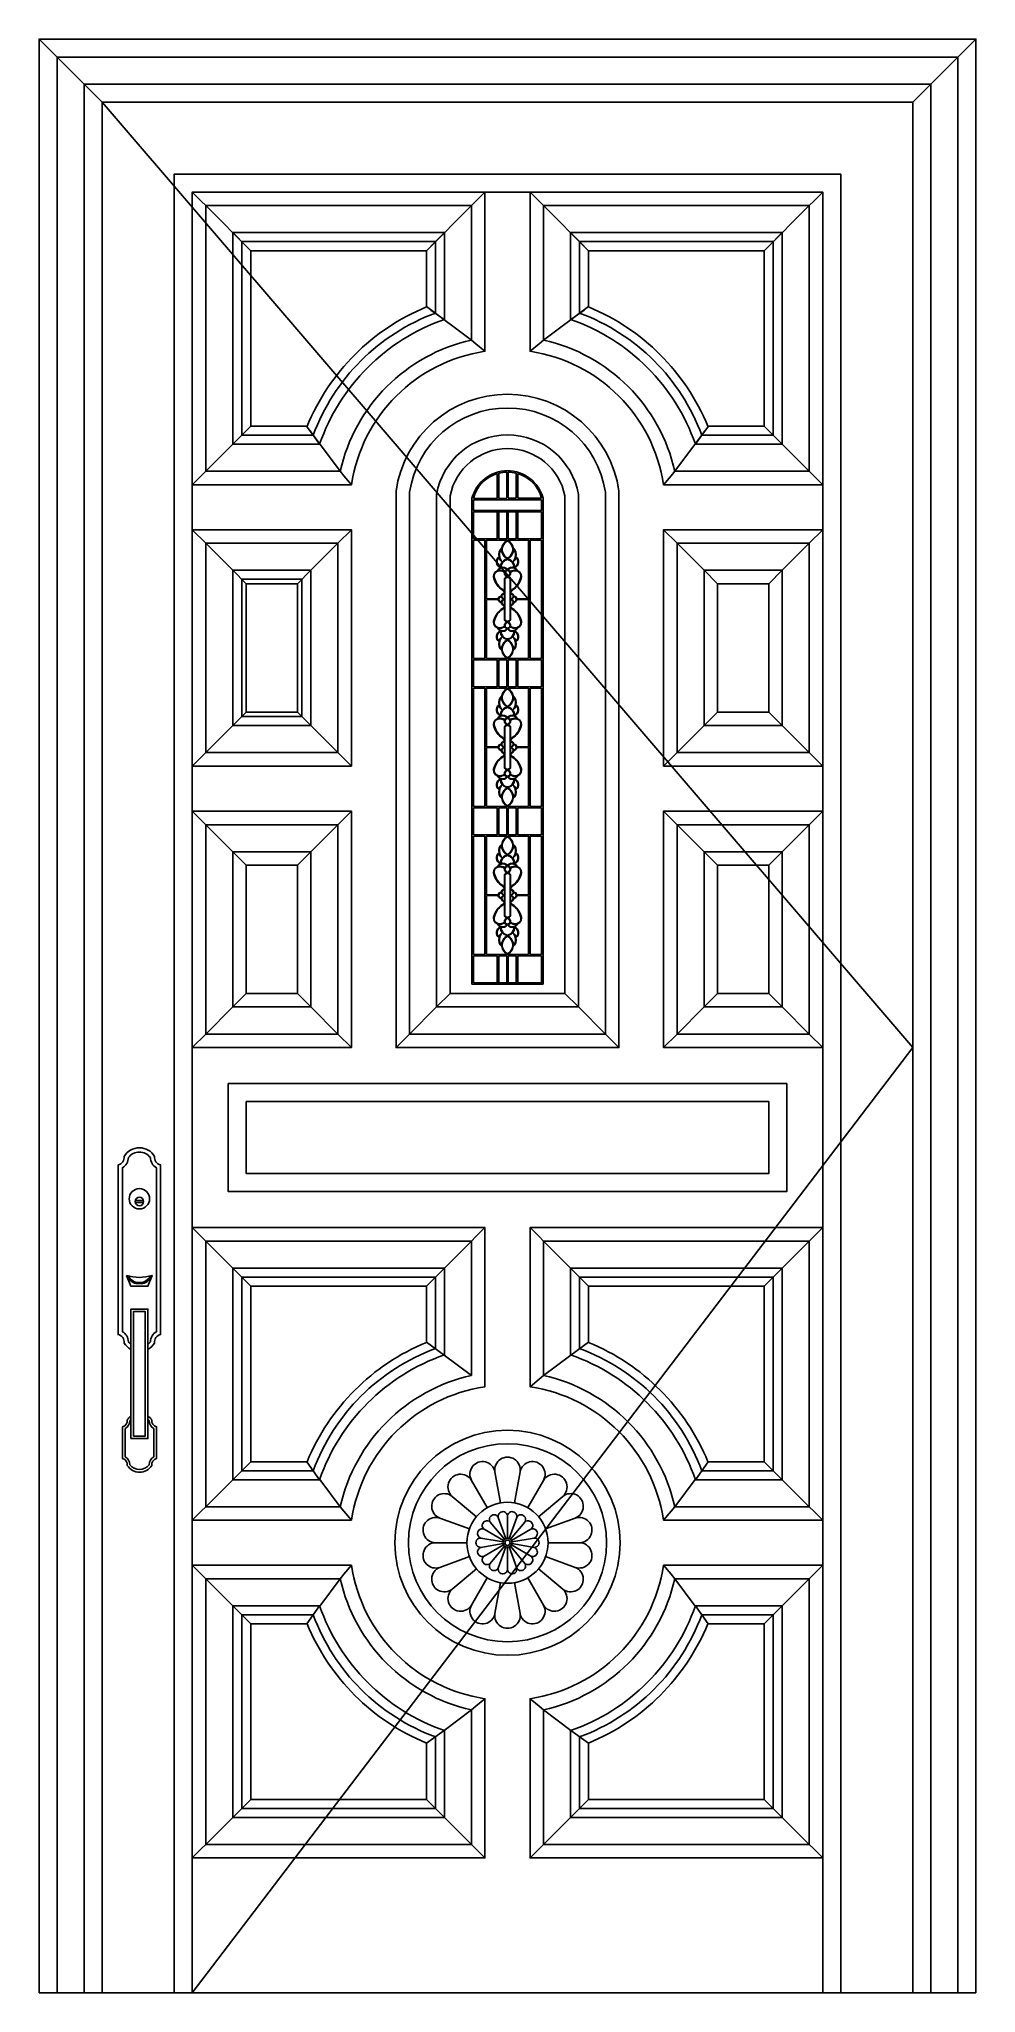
# Model space of a CAD drawing. Header units: metres. Extents: x -4701 to -3661, y 0 to 2170.
import ezdxf

# ---------------------------------------------------------------- set-up
doc = ezdxf.new("R2010")
doc.units = ezdxf.units.M
for name, color, linetype in [('2', 2, 'Continuous'), ('3', 3, 'Continuous'), ('4', 4, 'Continuous'), ('7', 7, 'Continuous')]:
    doc.layers.add(name, color=color, linetype=linetype)

msp = doc.modelspace()

# ---------------------------------------------------------------- linework, layer by layer
at = {"layer": '2'}
msp.add_line((-4700.56, 0), (-3660.56, 0), dxfattribs=at)
at = {"layer": '3'}
for p, q in [((-4630.56, 2100), (-4700.56, 2170)), ((-3730.56, 2100), (-3660.56, 2170)), ((-4530.56, 2000), (-4520.56, 1990)), ((-4205.56, 2000), (-4215.56, 1990)), ((-4155.56, 2000), (-4145.56, 1990)), ((-3830.56, 2000), (-3840.56, 1990)), ((-4520.56, 1990), (-4515.56, 1985)), ((-4465.56, 1935), (-4515.56, 1985)), ((-4270.56, 1935), (-4220.56, 1985)), ((-4215.56, 1990), (-4220.56, 1985)), ((-4145.56, 1990), (-4140.56, 1985)), ((-4090.56, 1935), (-4140.56, 1985)), ((-3895.56, 1935), (-3845.56, 1985)), ((-3840.56, 1990), (-3845.56, 1985)), ((-4470.56, 1940), (-4485.56, 1955)), ((-4265.56, 1940), (-4250.56, 1955)), ((-4095.56, 1940), (-4110.56, 1955)), ((-3890.56, 1940), (-3875.56, 1955)), ((-4270.56, 1873.11), (-4220.56, 1835.74)), ((-4265.56, 1869.09), (-4250.93, 1858.44)), ((-4090.56, 1873.11), (-4140.56, 1835.74)), ((-4095.56, 1869.09), (-4110.19, 1858.44)), ((-4215.56, 1831.66), (-4220.56, 1835.74)), ((-4205.56, 1823.21), (-4215.56, 1831.66)), ((-4155.56, 1823.21), (-4145.56, 1831.66)), ((-4145.56, 1831.66), (-4140.56, 1835.74)), ((-4465.56, 1740), (-4515.56, 1690)), ((-4403.67, 1740), (-4366.3, 1690)), ((-3957.45, 1740), (-3994.82, 1690)), ((-3895.56, 1740), (-3845.56, 1690)), ((-4470.56, 1735), (-4485.56, 1720)), ((-4399.65, 1735), (-4389.13, 1720)), ((-3961.47, 1735), (-3971.99, 1720)), ((-3890.56, 1735), (-3875.56, 1720)), ((-4530.56, 1675), (-4520.56, 1685)), ((-4520.56, 1685), (-4515.56, 1690)), ((-4362.22, 1685), (-4366.3, 1690)), ((-4353.77, 1675), (-4362.22, 1685)), ((-4191.87, 1687.46), (-4191.87, 1659.93)), ((-4190.3, 1687.9), (-4190.3, 1659.93)), ((-4181.35, 1689.12), (-4181.35, 1659.94)), ((-4179.78, 1689.12), (-4179.78, 1659.94)), ((-4170.83, 1687.91), (-4170.83, 1659.94)), ((-4169.26, 1687.47), (-4169.26, 1659.95)), ((-4007.36, 1675), (-3998.9, 1685)), ((-3998.9, 1685), (-3994.82, 1690)), ((-3840.56, 1685), (-3845.56, 1690)), ((-3830.56, 1675), (-3840.56, 1685)), ((-4218.44, 1659.91), (-4191.87, 1659.93)), ((-4218.44, 1658.33), (-4142.69, 1658.39)), ((-4190.3, 1659.93), (-4181.35, 1659.94)), ((-4179.78, 1659.94), (-4170.83, 1659.94)), ((-4169.26, 1659.95), (-4142.69, 1659.97)), ((-4191.87, 1644.85), (-4191.87, 1615.13)), ((-4190.3, 1644.85), (-4190.3, 1615.13)), ((-4181.35, 1644.85), (-4181.35, 1615.13)), ((-4179.78, 1644.85), (-4179.78, 1615.13)), ((-4170.83, 1644.85), (-4170.83, 1615.13)), ((-4169.26, 1644.85), (-4169.26, 1615.13)), ((-4515.56, 1610), (-4530.56, 1625)), ((-4485.56, 1580), (-4515.56, 1610)), ((-4398.77, 1580), (-4368.77, 1610)), ((-4368.77, 1610), (-4353.77, 1625)), ((-4218.44, 1615.13), (-4191.87, 1615.13)), ((-4218.44, 1613.56), (-4205.55, 1613.56)), ((-4205.55, 1482.05), (-4205.55, 1613.56)), ((-4203.97, 1548.2), (-4203.97, 1613.56)), ((-4203.97, 1613.56), (-4157.16, 1613.56)), ((-4190.3, 1615.13), (-4181.35, 1615.13)), ((-4179.78, 1615.13), (-4170.83, 1615.13)), ((-4169.26, 1615.13), (-4142.69, 1615.13)), ((-4157.16, 1548.2), (-4157.16, 1613.56)), ((-4155.58, 1482.05), (-4155.58, 1613.56)), ((-4155.58, 1613.56), (-4142.69, 1613.56)), ((-3992.36, 1610), (-4007.36, 1625)), ((-3962.36, 1580), (-3992.36, 1610)), ((-3875.56, 1580), (-3845.56, 1610)), ((-3845.56, 1610), (-3830.56, 1625)), ((-4470.56, 1565), (-4485.56, 1580)), ((-4413.77, 1565), (-4398.77, 1580)), ((-4184.06, 1570.38), (-4184.06, 1556.91)), ((-4183.4, 1570.23), (-4183.4, 1547.8)), ((-4177.73, 1570.23), (-4177.73, 1547.8)), ((-4177.07, 1570.38), (-4177.07, 1556.91)), ((-3947.36, 1565), (-3962.36, 1580)), ((-3890.56, 1565), (-3875.56, 1580)), ((-4190.94, 1548.2), (-4203.97, 1548.2)), ((-4203.97, 1482.05), (-4203.97, 1547.41)), ((-4190.94, 1547.41), (-4203.97, 1547.41)), ((-4184.06, 1553.96), (-4184.06, 1548.46)), ((-4184.06, 1541.64), (-4184.06, 1547.15)), ((-4183.4, 1525.37), (-4183.4, 1547.8)), ((-4177.73, 1525.37), (-4177.73, 1547.8)), ((-4177.07, 1553.96), (-4177.07, 1548.46)), ((-4177.07, 1541.64), (-4177.07, 1547.15)), ((-4170.19, 1548.2), (-4157.16, 1548.2)), ((-4170.19, 1547.41), (-4157.16, 1547.41)), ((-4157.16, 1482.05), (-4157.16, 1547.41)), ((-4184.06, 1525.22), (-4184.06, 1538.7)), ((-4177.07, 1525.22), (-4177.07, 1538.7)), ((-4218.44, 1482.05), (-4205.55, 1482.05)), ((-4218.44, 1480.47), (-4191.87, 1480.47)), ((-4203.97, 1482.05), (-4157.16, 1482.05)), ((-4191.87, 1450.75), (-4191.87, 1480.47)), ((-4190.3, 1450.75), (-4190.3, 1480.47)), ((-4190.3, 1480.47), (-4181.35, 1480.47)), ((-4181.35, 1450.75), (-4181.35, 1480.47)), ((-4179.78, 1450.75), (-4179.78, 1480.47)), ((-4179.78, 1480.47), (-4170.83, 1480.47)), ((-4170.83, 1450.75), (-4170.83, 1480.47)), ((-4169.26, 1450.75), (-4169.26, 1480.47)), ((-4169.26, 1480.47), (-4142.69, 1480.47)), ((-4155.58, 1482.05), (-4142.69, 1482.05)), ((-4205.55, 1317.67), (-4205.55, 1449.18)), ((-4203.97, 1383.82), (-4203.97, 1449.18)), ((-4157.16, 1383.82), (-4157.16, 1449.18)), ((-4155.58, 1317.67), (-4155.58, 1449.18)), ((-4470.56, 1422.5), (-4485.56, 1407.5)), ((-4413.77, 1422.5), (-4398.77, 1407.5)), ((-3947.36, 1422.5), (-3962.36, 1407.5)), ((-3890.56, 1422.5), (-3875.56, 1407.5)), ((-4485.56, 1407.5), (-4515.56, 1377.5)), ((-4398.77, 1407.5), (-4368.77, 1377.5)), ((-4184.06, 1406), (-4184.06, 1392.53)), ((-4184.06, 1389.58), (-4184.06, 1384.08)), ((-4183.4, 1405.85), (-4183.4, 1383.42)), ((-4177.73, 1405.85), (-4177.73, 1383.42)), ((-4177.07, 1406), (-4177.07, 1392.53)), ((-4177.07, 1389.58), (-4177.07, 1384.08)), ((-3962.36, 1407.5), (-3992.36, 1377.5)), ((-3875.56, 1407.5), (-3845.56, 1377.5)), ((-4530.56, 1362.5), (-4515.56, 1377.5)), ((-4368.77, 1377.5), (-4353.77, 1362.5)), ((-4190.94, 1383.82), (-4203.97, 1383.82)), ((-4203.97, 1317.67), (-4203.97, 1383.03)), ((-4190.94, 1383.03), (-4203.97, 1383.03)), ((-4184.06, 1377.26), (-4184.06, 1382.77)), ((-4184.06, 1360.84), (-4184.06, 1374.32)), ((-4183.4, 1360.99), (-4183.4, 1383.42)), ((-4177.73, 1360.99), (-4177.73, 1383.42)), ((-4177.07, 1377.26), (-4177.07, 1382.77)), ((-4177.07, 1360.84), (-4177.07, 1374.32)), ((-4170.19, 1383.82), (-4157.16, 1383.82)), ((-4170.19, 1383.03), (-4157.16, 1383.03)), ((-4157.16, 1317.67), (-4157.16, 1383.03)), ((-3992.36, 1377.5), (-4007.36, 1362.5)), ((-3830.56, 1362.5), (-3845.56, 1377.5)), ((-4515.56, 1297.5), (-4530.56, 1312.5)), ((-4368.77, 1297.5), (-4353.77, 1312.5)), ((-4218.44, 1317.67), (-4205.55, 1317.67)), ((-4218.44, 1316.09), (-4191.87, 1316.09)), ((-4203.97, 1317.67), (-4157.16, 1317.67)), ((-4191.87, 1316.09), (-4191.87, 1286.37)), ((-4190.3, 1316.09), (-4190.3, 1286.37)), ((-4190.3, 1316.09), (-4181.35, 1316.09)), ((-4181.35, 1316.09), (-4181.35, 1286.37)), ((-4179.78, 1316.09), (-4179.78, 1286.37)), ((-4179.78, 1316.09), (-4170.83, 1316.09)), ((-4170.83, 1316.09), (-4170.83, 1286.37)), ((-4169.26, 1316.09), (-4169.26, 1286.37)), ((-4142.69, 1316.09), (-4169.26, 1316.09)), ((-4155.58, 1317.67), (-4142.69, 1317.67)), ((-3992.36, 1297.5), (-4007.36, 1312.5)), ((-3845.56, 1297.5), (-3830.56, 1312.5)), ((-4485.56, 1267.5), (-4515.56, 1297.5)), ((-4398.77, 1267.5), (-4368.77, 1297.5)), ((-4218.44, 1286.37), (-4191.87, 1286.37)), ((-4218.44, 1284.79), (-4205.55, 1284.79)), ((-4205.55, 1153.29), (-4205.55, 1284.79)), ((-4203.97, 1219.44), (-4203.97, 1284.79)), ((-4203.97, 1284.79), (-4157.16, 1284.79)), ((-4190.3, 1286.37), (-4181.35, 1286.37)), ((-4179.78, 1286.37), (-4170.83, 1286.37)), ((-4142.69, 1286.37), (-4169.26, 1286.37)), ((-4157.16, 1219.44), (-4157.16, 1284.79)), ((-4155.58, 1284.79), (-4142.69, 1284.79)), ((-4155.58, 1153.29), (-4155.58, 1284.79)), ((-3962.36, 1267.5), (-3992.36, 1297.5)), ((-3875.56, 1267.5), (-3845.56, 1297.5)), ((-4470.56, 1252.5), (-4485.56, 1267.5)), ((-4413.77, 1252.5), (-4398.77, 1267.5)), ((-3947.36, 1252.5), (-3962.36, 1267.5)), ((-3890.56, 1252.5), (-3875.56, 1267.5)), ((-4184.06, 1241.62), (-4184.06, 1228.15)), ((-4183.4, 1241.47), (-4183.4, 1219.04)), ((-4177.73, 1241.47), (-4177.73, 1219.04)), ((-4177.07, 1241.62), (-4177.07, 1228.15)), ((-4190.94, 1219.44), (-4203.97, 1219.44)), ((-4190.94, 1218.65), (-4203.97, 1218.65)), ((-4203.97, 1153.29), (-4203.97, 1218.65)), ((-4184.06, 1225.2), (-4184.06, 1219.7)), ((-4184.06, 1212.88), (-4184.06, 1218.38)), ((-4183.4, 1196.61), (-4183.4, 1219.04)), ((-4177.73, 1196.61), (-4177.73, 1219.04)), ((-4177.07, 1225.2), (-4177.07, 1219.7)), ((-4177.07, 1212.88), (-4177.07, 1218.38)), ((-4170.19, 1219.44), (-4157.16, 1219.44)), ((-4170.19, 1218.65), (-4157.16, 1218.65)), ((-4157.16, 1153.29), (-4157.16, 1218.65)), ((-4184.06, 1196.46), (-4184.06, 1209.94)), ((-4177.07, 1196.46), (-4177.07, 1209.94)), ((-4218.44, 1153.29), (-4205.55, 1153.29)), ((-4218.44, 1151.71), (-4191.87, 1151.71)), ((-4203.97, 1153.29), (-4157.16, 1153.29)), ((-4191.87, 1121.99), (-4191.87, 1151.71)), ((-4190.3, 1121.99), (-4190.3, 1151.71)), ((-4190.3, 1151.71), (-4181.35, 1151.71)), ((-4181.35, 1121.99), (-4181.35, 1151.71)), ((-4179.78, 1121.99), (-4179.78, 1151.71)), ((-4179.78, 1151.71), (-4170.83, 1151.71)), ((-4170.83, 1121.99), (-4170.83, 1151.71)), ((-4169.26, 1121.99), (-4169.26, 1151.71)), ((-4169.26, 1151.71), (-4142.69, 1151.71)), ((-4155.58, 1153.29), (-4142.69, 1153.29)), ((-4470.56, 1110), (-4485.56, 1095)), ((-4413.77, 1110), (-4398.77, 1095)), ((-4244.28, 1110), (-4259.28, 1095)), ((-4116.84, 1110), (-4101.84, 1095)), ((-3947.36, 1110), (-3962.36, 1095)), ((-3890.56, 1110), (-3875.56, 1095)), ((-4485.56, 1095), (-4515.56, 1065)), ((-4398.77, 1095), (-4368.77, 1065)), ((-4289.28, 1065), (-4259.28, 1095)), ((-4101.84, 1095), (-4071.84, 1065)), ((-3962.36, 1095), (-3992.36, 1065)), ((-3875.56, 1095), (-3845.56, 1065)), ((-4530.56, 1050), (-4515.56, 1065)), ((-4368.77, 1065), (-4353.77, 1050)), ((-4289.28, 1065), (-4304.28, 1050)), ((-4071.84, 1065), (-4056.84, 1050)), ((-3992.36, 1065), (-4007.36, 1050)), ((-3830.56, 1050), (-3845.56, 1065)), ((-4593.85, 879.93), (-4584.61, 879.93)), ((-4593.85, 878.04), (-4584.61, 878.04)), ((-4530.56, 850), (-4520.56, 840)), ((-4205.56, 850), (-4215.56, 840)), ((-4155.56, 850), (-4145.56, 840)), ((-3830.56, 850), (-3840.56, 840)), ((-4520.56, 840), (-4515.56, 835)), ((-4485.56, 805), (-4515.56, 835)), ((-4250.56, 805), (-4220.56, 835)), ((-4215.56, 840), (-4220.56, 835)), ((-4145.56, 840), (-4140.56, 835)), ((-4110.56, 805), (-4140.56, 835)), ((-3875.56, 805), (-3845.56, 835)), ((-3840.56, 840), (-3845.56, 835)), ((-4465.56, 785), (-4485.56, 805)), ((-4270.56, 785), (-4250.56, 805)), ((-4090.56, 785), (-4110.56, 805)), ((-3895.56, 785), (-3875.56, 805)), ((-4270.56, 722.73), (-4250.93, 708.44)), ((-4090.56, 722.73), (-4110.19, 708.44)), ((-4250.93, 708.44), (-4220.56, 685.74)), ((-4110.19, 708.44), (-4140.56, 685.74)), ((-4155.56, 673.21), (-4145.56, 681.66)), ((-4145.56, 681.66), (-4140.56, 685.74)), ((-4465.56, 590), (-4485.56, 570)), ((-4403.16, 590), (-4389.13, 570)), ((-3957.96, 590), (-3971.99, 570)), ((-3895.56, 590), (-3875.56, 570)), ((-4485.56, 570), (-4515.56, 540)), ((-4389, 570.37), (-4366.3, 540)), ((-4203.06, 538.97), (-4220.56, 569.28)), ((-4188.38, 544.32), (-4194.45, 578.78)), ((-4172.75, 544.32), (-4166.67, 578.78)), ((-4158.06, 538.97), (-4140.56, 569.28)), ((-3972.12, 570.37), (-3994.82, 540)), ((-3875.56, 570), (-3845.56, 540)), ((-3875.56, 570), (-3845.56, 540)), ((-4215.03, 528.93), (-4241.84, 551.42)), ((-4146.09, 528.93), (-4119.28, 551.42)), ((-4530.56, 525), (-4520.56, 535)), ((-4520.56, 535), (-4515.56, 540)), ((-4362.22, 535), (-4366.3, 540)), ((-4353.77, 525), (-4362.22, 535)), ((-4222.85, 515.39), (-4255.74, 527.36)), ((-4183.77, 503.83), (-4199.84, 522.98)), ((-4182.27, 504.7), (-4190.82, 528.19)), ((-4180.56, 505), (-4180.56, 530)), ((-4178.85, 504.7), (-4170.3, 528.19)), ((-4177.35, 503.83), (-4161.28, 522.98)), ((-4138.27, 515.39), (-4105.39, 527.36)), ((-4007.36, 525), (-3998.9, 535)), ((-3998.9, 535), (-3994.82, 540)), ((-3840.56, 535), (-3845.56, 540)), ((-3830.56, 525), (-3840.56, 535)), ((-4225.56, 500), (-4260.56, 500)), ((-4185.49, 500.87), (-4210.11, 505.21)), ((-4185.49, 499.13), (-4210.11, 494.79)), ((-4184.89, 502.5), (-4206.54, 515)), ((-4176.23, 502.5), (-4154.58, 515)), ((-4175.64, 500.87), (-4151.02, 505.21)), ((-4175.64, 499.13), (-4151.02, 494.79)), ((-4135.56, 500), (-4100.56, 500)), ((-4222.85, 484.61), (-4255.74, 472.64)), ((-4184.89, 497.5), (-4206.54, 485)), ((-4183.77, 496.17), (-4199.84, 477.02)), ((-4182.27, 495.3), (-4190.82, 471.81)), ((-4180.56, 495), (-4180.56, 470)), ((-4178.85, 495.3), (-4170.3, 471.81)), ((-4177.35, 496.17), (-4161.28, 477.02)), ((-4176.23, 497.5), (-4154.58, 485)), ((-4138.27, 484.61), (-4105.39, 472.64)), ((-4530.56, 475), (-4520.56, 465)), ((-4520.56, 465), (-4515.56, 460)), ((-4485.56, 430), (-4515.56, 460)), ((-4389, 429.63), (-4366.3, 460)), ((-4362.22, 465), (-4366.3, 460)), ((-4353.77, 475), (-4362.22, 465)), ((-4215.03, 471.07), (-4241.84, 448.58)), ((-4203.06, 461.03), (-4220.56, 430.72)), ((-4158.06, 461.03), (-4140.56, 430.72)), ((-4146.09, 471.07), (-4119.28, 448.58)), ((-4007.36, 475), (-3998.9, 465)), ((-3998.9, 465), (-3994.82, 460)), ((-3972.12, 429.63), (-3994.82, 460)), ((-3875.56, 430), (-3845.56, 460)), ((-3875.56, 430), (-3845.56, 460)), ((-3840.56, 465), (-3845.56, 460)), ((-3830.56, 475), (-3840.56, 465)), ((-4188.38, 455.68), (-4194.45, 421.22)), ((-4172.75, 455.68), (-4166.67, 421.22)), ((-4465.56, 410), (-4485.56, 430)), ((-4403.16, 410), (-4389.13, 430)), ((-3957.96, 410), (-3971.99, 430)), ((-3895.56, 410), (-3875.56, 430)), ((-4205.56, 326.79), (-4215.56, 318.34)), ((-4155.56, 326.79), (-4145.56, 318.34)), ((-4250.93, 291.56), (-4220.56, 314.26)), ((-4215.56, 318.34), (-4220.56, 314.26)), ((-4145.56, 318.34), (-4140.56, 314.26)), ((-4110.19, 291.56), (-4140.56, 314.26)), ((-4270.56, 277.27), (-4250.93, 291.56)), ((-4090.56, 277.27), (-4110.19, 291.56)), ((-4465.56, 215), (-4485.56, 195)), ((-4270.56, 215), (-4250.56, 195)), ((-4090.56, 215), (-4110.56, 195)), ((-3895.56, 215), (-3875.56, 195)), ((-4485.56, 195), (-4515.56, 165)), ((-4250.56, 195), (-4220.56, 165)), ((-4110.56, 195), (-4140.56, 165)), ((-3875.56, 195), (-3845.56, 165)), ((-4530.56, 150), (-4520.56, 160)), ((-4520.56, 160), (-4515.56, 165)), ((-4215.56, 160), (-4220.56, 165)), ((-4205.56, 150), (-4215.56, 160)), ((-4155.56, 150), (-4145.56, 160)), ((-4145.56, 160), (-4140.56, 165)), ((-3840.56, 160), (-3845.56, 165)), ((-3830.56, 150), (-3840.56, 160))]:
    msp.add_line(p, q, dxfattribs=at)
for points in [[(-3680.56, 0), (-3680.56, 2150), (-4680.56, 2150), (-4680.56, 0)], [(-3710.56, 0), (-3710.56, 2120), (-4650.56, 2120), (-4650.56, 0)], [(-4630.56, 2100), (-3730.56, 1050), (-4530.56, 0)], [(-3830.56, 0), (-3830.56, 2000), (-4530.56, 2000), (-4530.56, 0)], [(-4220.02, 1660.11), (-4220.02, 1120.41)], [(-4218.44, 1659.91), (-4218.44, 1659.91)], [(-4218.44, 1658.33), (-4218.44, 1646.43)], [(-4218.44, 1646.43), (-4142.69, 1646.43)], [(-4218.44, 1615.13), (-4218.44, 1644.85), (-4142.69, 1644.85), (-4142.69, 1615.13)], [(-4218.44, 1482.05), (-4218.44, 1613.56)], [(-4142.69, 1613.56), (-4142.69, 1482.05)], [(-4218.44, 1482.05), (-4205.55, 1482.05)], [(-4218.44, 1450.75), (-4218.44, 1480.47)], [(-4218.44, 1450.75), (-4218.44, 1480.47), (-4191.87, 1480.47)], [(-4203.97, 1482.05), (-4157.16, 1482.05)], [(-4190.3, 1480.47), (-4181.35, 1480.47)], [(-4179.78, 1480.47), (-4170.83, 1480.47)], [(-4169.26, 1480.47), (-4142.69, 1480.47), (-4142.69, 1450.75)], [(-4142.69, 1480.47), (-4142.69, 1450.75), (-4169.26, 1450.75)], [(-4155.58, 1482.05), (-4142.69, 1482.05)], [(-4191.87, 1450.75), (-4218.44, 1450.75)], [(-4218.44, 1317.67), (-4218.44, 1449.18)], [(-4205.55, 1449.18), (-4218.44, 1449.18)], [(-4157.16, 1449.18), (-4203.97, 1449.18)], [(-4181.35, 1450.75), (-4190.3, 1450.75)], [(-4170.83, 1450.75), (-4179.78, 1450.75)], [(-4142.69, 1449.18), (-4155.58, 1449.18)], [(-4142.69, 1449.18), (-4142.69, 1317.67)], [(-4218.44, 1286.37), (-4218.44, 1316.09)], [(-4142.68, 1286.37), (-4142.68, 1316.09)], [(-4220.02, 1284.79), (-4220.02, 1284.79)], [(-4205.55, 1284.79), (-4218.44, 1284.79)], [(-4218.44, 1153.29), (-4218.44, 1284.79)], [(-4157.16, 1284.79), (-4203.97, 1284.79)], [(-4142.69, 1284.79), (-4155.58, 1284.79)], [(-4142.69, 1284.79), (-4142.69, 1153.29)], [(-4142.69, 1151.71), (-4142.69, 1121.99), (-4218.44, 1121.99)], [(-4218.44, 1121.99), (-4218.44, 1151.71)], [(-4141.11, 1120.41), (-4220.02, 1120.41)]]:
    msp.add_lwpolyline(points, dxfattribs=at)
for points in [[(-4366.3, 1690), (-4515.56, 1690), (-4515.56, 1985), (-4220.56, 1985), (-4220.56, 1835.74, 0.29)], [(-3994.82, 1690), (-3845.56, 1690), (-3845.56, 1985), (-4140.56, 1985), (-4140.56, 1835.74, -0.29)], [(-4396.2, 1730), (-4475.56, 1730), (-4475.56, 1945), (-4260.56, 1945), (-4260.56, 1865.64, 0.22)], [(-4403.05, 1740), (-4465.56, 1740), (-4465.56, 1935), (-4270.56, 1935), (-4270.56, 1872.49, 0.2)], [(-3964.92, 1730), (-3885.56, 1730), (-3885.56, 1945), (-4100.56, 1945), (-4100.56, 1865.64, -0.22)], [(-3958.08, 1740), (-3895.56, 1740), (-3895.56, 1935), (-4090.56, 1935), (-4090.56, 1872.49, -0.2)], [(-4289.28, 1666.75), (-4289.28, 1065), (-4071.84, 1065), (-4071.84, 1666.75, 0.86)], [(-4244.28, 1662.85), (-4244.28, 1110), (-4116.84, 1110), (-4116.84, 1662.85, 0.82)], [(-4366.3, 540), (-4515.56, 540), (-4515.56, 835), (-4220.56, 835), (-4220.56, 685.74, 0.29)], [(-3994.82, 540), (-3845.56, 540), (-3845.56, 835), (-4140.56, 835), (-4140.56, 685.74, -0.29)], [(-4396.2, 580), (-4475.56, 580), (-4475.56, 795), (-4260.56, 795), (-4260.56, 715.64, 0.22)], [(-4403.05, 590), (-4465.56, 590), (-4465.56, 785), (-4270.56, 785), (-4270.56, 722.49, 0.2)], [(-3964.92, 580), (-3885.56, 580), (-3885.56, 795), (-4100.56, 795), (-4100.56, 715.64, -0.22)], [(-3958.08, 590), (-3895.56, 590), (-3895.56, 785), (-4090.56, 785), (-4090.56, 722.49, -0.2)], [(-4220.56, 569.28, 1.17), (-4241.84, 551.42, 1.17), (-4255.74, 527.36, 1.17), (-4260.56, 500, 1.17), (-4255.74, 472.64, 1.17), (-4241.84, 448.58, 1.17), (-4220.56, 430.72, 1.17), (-4194.45, 421.22, 1.17), (-4166.67, 421.22, 1.17), (-4140.56, 430.72, 1.17), (-4119.28, 448.58, 1.17), (-4105.39, 472.64, 1.17), (-4100.56, 500, 1.17), (-4105.39, 527.36, 1.17), (-4119.28, 551.42, 1.17), (-4140.56, 569.28, 1.17), (-4166.67, 578.78, 1.17), (-4194.45, 578.78, 1.17)], [(-4154.58, 485, 1.05), (-4151.02, 494.79, 1.05), (-4151.02, 505.21, 1.05), (-4154.58, 515, 1.05), (-4161.28, 522.98, 1.05), (-4170.3, 528.19, 1.05), (-4180.56, 530, 1.05), (-4190.82, 528.19, 1.05), (-4199.84, 522.98, 1.05), (-4206.54, 515, 1.05), (-4210.11, 505.21, 1.05), (-4210.11, 494.79, 1.05), (-4206.54, 485, 1.05), (-4199.84, 477.02, 1.05), (-4190.82, 471.81, 1.05), (-4180.56, 470, 1.05), (-4170.3, 471.81, 1.05), (-4161.28, 477.02, 1.05)], [(-4366.3, 460), (-4515.56, 460), (-4515.56, 165), (-4220.56, 165), (-4220.56, 314.26, -0.29)], [(-3994.82, 460), (-3845.56, 460), (-3845.56, 165), (-4140.56, 165), (-4140.56, 314.26, 0.29)], [(-4396.2, 420), (-4475.56, 420), (-4475.56, 205), (-4260.56, 205), (-4260.56, 284.36, -0.22)], [(-3964.92, 420), (-3885.56, 420), (-3885.56, 205), (-4100.56, 205), (-4100.56, 284.36, 0.22)], [(-4403.05, 410), (-4465.56, 410), (-4465.56, 215), (-4270.56, 215), (-4270.56, 277.51, -0.2)], [(-3958.08, 410), (-3895.56, 410), (-3895.56, 215), (-4090.56, 215), (-4090.56, 277.51, 0.2)]]:
    msp.add_lwpolyline(points, format="xyb", close=True, dxfattribs=at)
for points in [[(-4141.11, 1120.41), (-4141.11, 1660.17, 0.77), (-4220.02, 1660.11)], [(-4191.87, 1687.46, 0.26), (-4218.44, 1659.91)], [(-4181.35, 1689.12, 0.06), (-4190.3, 1687.9)], [(-4170.83, 1687.91, 0.06), (-4179.78, 1689.12)], [(-4142.69, 1659.97, 0.26), (-4169.26, 1687.47)], [(-4142.69, 1646.43), (-4142.69, 1658.39, 0.77)], [(-4191.51, 1579.56, 0.45), (-4195.57, 1570.97, 0.18), (-4186.19, 1558.04, -0.27), (-4184.06, 1554.62)], [(-4183.91, 1577.69, 0.25), (-4191.12, 1578.98, 0.46), (-4194.95, 1571.19, 0.18), (-4185.85, 1558.6, -0.14), (-4184.06, 1556.91, -0.27)], [(-4183.69, 1578.34, 0.22), (-4190.7, 1579.78, 0.46)], [(-4177.44, 1578.34, -0.22), (-4170.42, 1579.78, -0.46)], [(-4177.22, 1577.69, -0.25), (-4170.01, 1578.98, -0.46), (-4166.18, 1571.19, -0.18), (-4175.28, 1558.6, 0.14), (-4177.07, 1556.91, 0.27)], [(-4169.61, 1579.56, -0.45), (-4165.56, 1570.97, -0.18), (-4174.94, 1558.04, 0.27), (-4177.07, 1554.62)], [(-4191.51, 1516.05, -0.45), (-4195.57, 1524.64, -0.18), (-4186.19, 1537.57, 0.27), (-4184.06, 1540.99)], [(-4169.61, 1516.05, 0.45), (-4165.56, 1524.64, 0.18), (-4174.94, 1537.57, -0.27), (-4177.07, 1540.99)], [(-4183.91, 1517.92, -0.25), (-4191.12, 1516.62, -0.46), (-4194.95, 1524.42, -0.18), (-4185.85, 1537, 0.14), (-4184.06, 1538.7, 0.27)], [(-4177.22, 1517.92, 0.25), (-4170.01, 1516.62, 0.46), (-4166.18, 1524.42, 0.18), (-4175.28, 1537, -0.14), (-4177.07, 1538.7, -0.27)], [(-4183.69, 1517.26, -0.22), (-4190.7, 1515.83, -0.46)], [(-4177.44, 1517.26, 0.22), (-4170.42, 1515.83, 0.46)], [(-4191.51, 1415.18, 0.45), (-4195.57, 1406.59, 0.18), (-4186.19, 1393.66, -0.27), (-4184.06, 1390.24)], [(-4183.91, 1413.31, 0.25), (-4191.12, 1414.6, 0.46), (-4194.95, 1406.81, 0.18), (-4185.85, 1394.22, -0.14), (-4184.06, 1392.53, -0.27)], [(-4183.69, 1413.96, 0.22), (-4190.7, 1415.4, 0.46)], [(-4177.44, 1413.96, -0.22), (-4170.42, 1415.4, -0.46)], [(-4177.22, 1413.31, -0.25), (-4170.01, 1414.6, -0.46), (-4166.18, 1406.81, -0.18), (-4175.28, 1394.22, 0.14), (-4177.07, 1392.53, 0.27)], [(-4169.61, 1415.18, -0.45), (-4165.56, 1406.59, -0.18), (-4174.94, 1393.66, 0.27), (-4177.07, 1390.24)], [(-4191.51, 1351.67, -0.45), (-4195.57, 1360.26, -0.18), (-4186.19, 1373.19, 0.27), (-4184.06, 1376.6)], [(-4183.91, 1353.54, -0.25), (-4191.12, 1352.24, -0.46), (-4194.95, 1360.04, -0.18), (-4185.85, 1372.62, 0.14), (-4184.06, 1374.32, 0.27)], [(-4177.22, 1353.54, 0.25), (-4170.01, 1352.24, 0.46), (-4166.18, 1360.04, 0.18), (-4175.28, 1372.62, -0.14), (-4177.07, 1374.32, -0.27)], [(-4169.61, 1351.67, 0.45), (-4165.56, 1360.26, 0.18), (-4174.94, 1373.19, -0.27), (-4177.07, 1376.6)], [(-4183.69, 1352.88, -0.22), (-4190.7, 1351.44, -0.46)], [(-4177.44, 1352.88, 0.22), (-4170.42, 1351.44, 0.46)], [(-4191.51, 1250.79, 0.45), (-4195.57, 1242.21, 0.18), (-4186.19, 1229.28, -0.27), (-4184.06, 1225.86)], [(-4183.91, 1248.93, 0.25), (-4191.12, 1250.22, 0.46), (-4194.95, 1242.43, 0.18), (-4185.85, 1229.84, -0.14), (-4184.06, 1228.15, -0.27)], [(-4183.69, 1249.58, 0.22), (-4190.7, 1251.02, 0.46)], [(-4177.44, 1249.58, -0.22), (-4170.42, 1251.02, -0.46)], [(-4177.22, 1248.93, -0.25), (-4170.01, 1250.22, -0.46), (-4166.18, 1242.43, -0.18), (-4175.28, 1229.84, 0.14), (-4177.07, 1228.15, 0.27)], [(-4169.61, 1250.79, -0.45), (-4165.56, 1242.21, -0.18), (-4174.94, 1229.28, 0.27), (-4177.07, 1225.86)], [(-4191.51, 1187.29, -0.45), (-4195.57, 1195.88, -0.18), (-4186.19, 1208.81, 0.27), (-4184.06, 1212.22)], [(-4183.91, 1189.16, -0.25), (-4191.12, 1187.86, -0.46), (-4194.95, 1195.66, -0.18), (-4185.85, 1208.24, 0.14), (-4184.06, 1209.94, 0.27)], [(-4177.22, 1189.16, 0.25), (-4170.01, 1187.86, 0.46), (-4166.18, 1195.66, 0.18), (-4175.28, 1208.24, -0.14), (-4177.07, 1209.94, -0.27)], [(-4169.61, 1187.29, 0.45), (-4165.56, 1195.88, 0.18), (-4174.94, 1208.81, -0.27), (-4177.07, 1212.22)], [(-4183.69, 1188.5, -0.22), (-4190.7, 1187.06, -0.46)], [(-4177.44, 1188.5, 0.22), (-4170.42, 1187.06, 0.46)], [(-4598.65, 720.34, -0.06), (-4601.41, 723.14, 0.26), (-4608.08, 734.39), (-4608.08, 916.52, 0.26), (-4601.41, 927.77, -0.5), (-4577.05, 927.77, 0.26), (-4570.38, 916.52), (-4570.38, 734.39, 0.26), (-4577.05, 723.14, -0.06), (-4579.8, 720.34, -0.06)], [(-4601.54, 796.3, 0.2), (-4592.78, 789.18), (-4585.68, 789.18, 0.2), (-4576.92, 796.3, 0.19)], [(-4579.8, 637.28, -0.04), (-4578.37, 635.6, 0.29), (-4573.03, 626.85), (-4573.03, 595.43, 0.29), (-4578.37, 586.68, -0.51), (-4599.74, 586.68, 0.29), (-4605.07, 595.43), (-4605.07, 626.85, 0.29), (-4599.74, 635.6, -0.03), (-4598.65, 636.92, -0.03)]]:
    msp.add_lwpolyline(points, format="xyb", dxfattribs=at)
for points in [[(-4515.56, 1610), (-4515.56, 1377.5), (-4368.77, 1377.5), (-4368.77, 1610)], [(-3845.56, 1610), (-3845.56, 1377.5), (-3992.36, 1377.5), (-3992.36, 1610)], [(-4475.56, 1570), (-4475.56, 1417.5), (-4408.77, 1417.5), (-4408.77, 1570)], [(-4470.56, 1565), (-4470.56, 1422.5), (-4413.77, 1422.5), (-4413.77, 1565)], [(-3890.56, 1565), (-3890.56, 1422.5), (-3947.36, 1422.5), (-3947.36, 1565)], [(-4515.56, 1297.5), (-4515.56, 1065), (-4368.77, 1065), (-4368.77, 1297.5)], [(-3845.56, 1297.5), (-3845.56, 1065), (-3992.36, 1065), (-3992.36, 1297.5)], [(-4470.56, 1252.5), (-4470.56, 1110), (-4413.77, 1110), (-4413.77, 1252.5)], [(-3890.56, 1252.5), (-3890.56, 1110), (-3947.36, 1110), (-3947.36, 1252.5)], [(-4470.56, 990), (-4470.56, 910), (-3890.56, 910), (-3890.56, 990)], [(-4595.83, 618.46), (-4595.83, 756.66), (-4582.63, 756.66), (-4582.63, 618.46)]]:
    msp.add_lwpolyline(points, close=True, dxfattribs=at)
for centre, radius in [((-4589.23, 878.98), 4.71), ((-4180.56, 500), 110), ((-4180.56, 500), 45), ((-4180.56, 500), 5), ((-4180.56, 500), 3)]:
    msp.add_circle(centre, radius, dxfattribs=at)
for centre, radius, start, end in [((-4175.25, 1603.06), 11.77, 116.85, 171.53), ((-4175.25, 1603.06), 11.11, 118.58, 241.42), ((-4185.88, 1603.06), 11.11, 298.58, 61.42), ((-4185.88, 1603.06), 11.77, 8.47, 63.15), ((-4185.87, 1589.41), 6.96, 126.12, 248.5), ((-4185.87, 1589.41), 6.3, 128.8, 244.51), ((-4179.2, 1596.99), 10.95, 134.6, 190.33), ((-4179.2, 1596.99), 10.95, 194.14, 227.17), ((-4179.2, 1596.99), 10.3, 139.26, 226.95), ((-4179.13, 1583.2), 9.47, 142.52, 176.83), ((-4179.13, 1583.2), 8.81, 99.35, 180.37), ((-4175.25, 1603.06), 11.77, 176.82, 243.15), ((-4179.13, 1583.2), 9.47, 98.7, 138.53), ((-4182, 1583.2), 9.47, 41.47, 81.3), ((-4182, 1583.2), 8.81, 359.63, 80.65), ((-4185.88, 1603.06), 11.77, 296.85, 3.18), ((-4181.93, 1596.99), 10.3, 313.05, 40.74), ((-4181.93, 1596.99), 10.95, 312.83, 345.86), ((-4182, 1583.2), 9.47, 3.17, 37.48), ((-4181.93, 1596.99), 10.95, 349.67, 45.4), ((-4175.26, 1589.41), 6.96, 291.5, 53.88), ((-4175.26, 1589.41), 6.3, 295.49, 51.2), ((-4185.78, 1577.42), 6.12, 115.55, 159.61), ((-4185.78, 1577.42), 5.46, 34, 154.33), ((-4185.78, 1577.42), 6.12, 31.41, 110.64), ((-4179.94, 1568.48), 4.54, 97.96, 155.18), ((-4180.18, 1576.79), 3.84, 166.43, 264.32), ((-4180.18, 1576.79), 3.84, 106.27, 156.05), ((-4179.94, 1568.48), 3.88, 99.32, 153.12), ((-4180.18, 1576.79), 3.18, 96.86, 263.14), ((-4175.34, 1577.42), 6.12, 69.36, 148.59), ((-4180.94, 1576.79), 3.18, 276.86, 83.14), ((-4180.94, 1576.79), 3.84, 275.68, 13.57), ((-4181.19, 1568.48), 4.54, 24.82, 82.04), ((-4181.19, 1568.48), 3.88, 26.88, 80.68), ((-4175.34, 1577.42), 5.46, 25.67, 146), ((-4180.94, 1576.79), 3.84, 23.95, 73.73), ((-4175.34, 1577.42), 6.12, 20.39, 64.45), ((-4187.55, 1547.8), 3.41, 88.69, 173.36), ((-4187.55, 1547.8), 3.41, 186.64, 271.31), ((-4187.55, 1547.8), 2.75, 87.03, 272.97), ((-4184.06, 1551.21), 3.41, 89.89, 180), ((-4184.06, 1544.39), 3.41, 180, 270.11), ((-4184.06, 1551.21), 3.41, 191.17, 270.11), ((-4184.06, 1544.39), 3.41, 89.89, 168.83), ((-4184.06, 1551.21), 2.75, 89.87, 270.13), ((-4184.06, 1544.39), 2.75, 89.87, 270.13), ((-4177.07, 1551.21), 3.41, 0, 90.11), ((-4177.07, 1551.21), 2.75, 269.87, 90.13), ((-4177.07, 1551.21), 3.41, 269.89, 348.83), ((-4177.07, 1544.39), 3.41, 11.17, 90.11), ((-4177.07, 1544.39), 2.75, 269.87, 90.13), ((-4177.07, 1544.39), 3.41, 269.89, 0), ((-4173.58, 1547.8), 2.75, 267.03, 92.97), ((-4173.58, 1547.8), 3.41, 6.64, 91.31), ((-4173.58, 1547.8), 3.41, 268.69, 353.36), ((-4179.94, 1527.13), 4.54, 204.82, 262.04), ((-4180.18, 1518.82), 3.84, 95.68, 193.57), ((-4179.94, 1527.13), 3.88, 206.88, 260.68), ((-4180.18, 1518.82), 3.18, 96.86, 263.14), ((-4181.19, 1527.13), 3.88, 279.32, 333.12), ((-4181.19, 1527.13), 4.54, 277.96, 335.18), ((-4180.94, 1518.82), 3.84, 346.43, 84.32), ((-4180.94, 1518.82), 3.18, 276.86, 83.14), ((-4185.87, 1506.2), 6.96, 111.5, 233.88), ((-4185.87, 1506.2), 6.3, 115.49, 231.2), ((-4185.78, 1518.19), 6.12, 200.39, 244.45), ((-4185.78, 1518.19), 5.46, 205.67, 326), ((-4179.2, 1498.62), 10.95, 169.67, 225.4), ((-4179.2, 1498.62), 10.95, 132.83, 165.86), ((-4179.2, 1498.62), 10.3, 133.05, 220.74), ((-4179.13, 1512.41), 9.47, 183.17, 217.48), ((-4185.78, 1518.19), 6.12, 249.36, 328.59), ((-4179.13, 1512.41), 8.81, 179.63, 260.65), ((-4175.25, 1492.55), 11.77, 116.85, 183.18), ((-4175.25, 1492.55), 11.11, 118.58, 241.42), ((-4179.13, 1512.41), 9.47, 221.47, 261.3), ((-4180.18, 1518.82), 3.84, 203.95, 253.73), ((-4182, 1512.41), 8.81, 279.35, 0.37), ((-4182, 1512.41), 9.47, 278.7, 318.53), ((-4185.88, 1492.55), 11.11, 298.58, 61.42), ((-4175.34, 1518.19), 6.12, 211.41, 290.64), ((-4185.88, 1492.55), 11.77, 356.82, 63.15), ((-4175.34, 1518.19), 5.46, 214, 334.33), ((-4180.94, 1518.82), 3.84, 286.27, 336.05), ((-4181.93, 1498.62), 10.3, 319.26, 46.95), ((-4181.93, 1498.62), 10.95, 14.14, 47.17), ((-4182, 1512.41), 9.47, 322.52, 356.83), ((-4181.93, 1498.62), 10.95, 314.6, 10.33), ((-4175.26, 1506.2), 6.96, 306.12, 68.5), ((-4175.34, 1518.19), 6.12, 295.55, 339.61), ((-4175.26, 1506.2), 6.3, 308.8, 64.51), ((-4175.25, 1492.55), 11.77, 188.47, 243.15), ((-4185.88, 1492.55), 11.77, 296.85, 351.53), ((-4179.2, 1432.61), 10.95, 134.6, 190.33), ((-4179.2, 1432.61), 10.3, 139.26, 226.95), ((-4175.25, 1438.67), 11.77, 176.82, 243.15), ((-4175.25, 1438.67), 11.77, 116.85, 171.53), ((-4175.25, 1438.67), 11.11, 118.58, 241.42), ((-4185.88, 1438.67), 11.11, 298.58, 61.42), ((-4185.88, 1438.67), 11.77, 8.47, 63.15), ((-4185.88, 1438.67), 11.77, 296.85, 3.18), ((-4181.93, 1432.61), 10.3, 313.05, 40.74), ((-4181.93, 1432.61), 10.95, 349.67, 45.4), ((-4185.87, 1425.03), 6.96, 126.12, 248.5), ((-4185.87, 1425.03), 6.3, 128.8, 244.51), ((-4185.78, 1413.04), 6.12, 115.55, 159.61), ((-4185.78, 1413.04), 5.46, 34, 154.33), ((-4179.2, 1432.61), 10.95, 194.14, 227.17), ((-4179.13, 1418.82), 9.47, 142.52, 176.83), ((-4179.13, 1418.82), 8.81, 99.35, 180.37), ((-4185.78, 1413.04), 6.12, 31.41, 110.64), ((-4179.13, 1418.82), 9.47, 98.7, 138.53), ((-4180.18, 1412.41), 3.84, 166.43, 264.32), ((-4180.18, 1412.41), 3.84, 106.27, 156.05), ((-4180.18, 1412.41), 3.18, 96.86, 263.14), ((-4182, 1418.82), 9.47, 41.47, 81.3), ((-4182, 1418.82), 8.81, 359.63, 80.65), ((-4175.34, 1413.04), 6.12, 69.36, 148.59), ((-4180.94, 1412.41), 3.18, 276.86, 83.14), ((-4180.94, 1412.41), 3.84, 275.68, 13.57), ((-4175.34, 1413.04), 5.46, 25.67, 146), ((-4180.94, 1412.41), 3.84, 23.95, 73.73), ((-4181.93, 1432.61), 10.95, 312.83, 345.86), ((-4182, 1418.82), 9.47, 3.17, 37.48), ((-4175.26, 1425.03), 6.96, 291.5, 53.88), ((-4175.34, 1413.04), 6.12, 20.39, 64.45), ((-4175.26, 1425.03), 6.3, 295.49, 51.2), ((-4184.06, 1386.83), 3.41, 89.89, 180), ((-4184.06, 1386.83), 2.75, 89.87, 270.13), ((-4179.94, 1404.1), 4.54, 97.96, 155.18), ((-4179.94, 1404.1), 3.88, 99.32, 153.12), ((-4181.19, 1404.1), 4.54, 24.82, 82.04), ((-4181.19, 1404.1), 3.88, 26.88, 80.68), ((-4177.07, 1386.83), 3.41, 0, 90.11), ((-4177.07, 1386.83), 2.75, 269.87, 90.13), ((-4187.55, 1383.42), 3.41, 88.69, 173.36), ((-4187.55, 1383.42), 3.41, 186.64, 271.31), ((-4187.55, 1383.42), 2.75, 87.03, 272.97), ((-4184.06, 1380.01), 3.41, 180, 270.11), ((-4184.06, 1386.83), 3.41, 191.17, 270.11), ((-4184.06, 1380.01), 3.41, 89.89, 168.83), ((-4184.06, 1380.01), 2.75, 89.87, 270.13), ((-4177.07, 1386.83), 3.41, 269.89, 348.83), ((-4177.07, 1380.01), 3.41, 11.17, 90.11), ((-4177.07, 1380.01), 2.75, 269.87, 90.13), ((-4177.07, 1380.01), 3.41, 269.89, 0), ((-4173.58, 1383.42), 2.75, 267.03, 92.97), ((-4173.58, 1383.42), 3.41, 6.64, 91.31), ((-4173.58, 1383.42), 3.41, 268.69, 353.36), ((-4185.87, 1341.82), 6.96, 111.5, 233.88), ((-4185.87, 1341.82), 6.3, 115.49, 231.2), ((-4185.78, 1353.81), 6.12, 200.39, 244.45), ((-4185.78, 1353.81), 5.46, 205.67, 326), ((-4179.13, 1348.03), 9.47, 183.17, 217.48), ((-4185.78, 1353.81), 6.12, 249.36, 328.59), ((-4179.13, 1348.03), 8.81, 179.63, 260.65), ((-4179.94, 1362.75), 4.54, 204.82, 262.04), ((-4180.18, 1354.44), 3.84, 95.68, 193.57), ((-4180.18, 1354.44), 3.84, 203.95, 253.73), ((-4179.94, 1362.75), 3.88, 206.88, 260.68), ((-4180.18, 1354.44), 3.18, 96.86, 263.14), ((-4182, 1348.03), 8.81, 279.35, 0.37), ((-4181.19, 1362.75), 3.88, 279.32, 333.12), ((-4181.19, 1362.75), 4.54, 277.96, 335.18), ((-4180.94, 1354.44), 3.84, 346.43, 84.32), ((-4180.94, 1354.44), 3.18, 276.86, 83.14), ((-4175.34, 1353.81), 6.12, 211.41, 290.64), ((-4175.34, 1353.81), 5.46, 214, 334.33), ((-4180.94, 1354.44), 3.84, 286.27, 336.05), ((-4182, 1348.03), 9.47, 322.52, 356.83), ((-4175.26, 1341.82), 6.96, 306.12, 68.5), ((-4175.34, 1353.81), 6.12, 295.55, 339.61), ((-4175.26, 1341.82), 6.3, 308.8, 64.51), ((-4179.2, 1334.24), 10.95, 169.67, 225.4), ((-4179.2, 1334.24), 10.95, 132.83, 165.86), ((-4179.2, 1334.24), 10.3, 133.05, 220.74), ((-4175.25, 1328.17), 11.77, 116.85, 183.18), ((-4175.25, 1328.17), 11.77, 188.47, 243.15), ((-4175.25, 1328.17), 11.11, 118.58, 241.42), ((-4179.13, 1348.03), 9.47, 221.47, 261.3), ((-4182, 1348.03), 9.47, 278.7, 318.53), ((-4185.88, 1328.17), 11.11, 298.58, 61.42), ((-4185.88, 1328.17), 11.77, 356.82, 63.15), ((-4185.88, 1328.17), 11.77, 296.85, 351.53), ((-4181.93, 1334.24), 10.3, 319.26, 46.95), ((-4181.93, 1334.24), 10.95, 14.14, 47.17), ((-4181.93, 1334.24), 10.95, 314.6, 10.33), ((-4175.25, 1274.29), 11.77, 116.85, 171.53), ((-4175.25, 1274.29), 11.11, 118.58, 241.42), ((-4185.88, 1274.29), 11.11, 298.58, 61.42), ((-4185.88, 1274.29), 11.77, 8.47, 63.15), ((-4185.87, 1260.65), 6.96, 126.12, 248.5), ((-4185.87, 1260.65), 6.3, 128.8, 244.51), ((-4179.2, 1268.23), 10.95, 134.6, 190.33), ((-4179.2, 1268.23), 10.95, 194.14, 227.17), ((-4179.2, 1268.23), 10.3, 139.26, 226.95), ((-4179.13, 1254.44), 9.47, 142.52, 176.83), ((-4179.13, 1254.44), 8.81, 99.35, 180.37), ((-4175.25, 1274.29), 11.77, 176.82, 243.15), ((-4179.13, 1254.44), 9.47, 98.7, 138.53), ((-4182, 1254.44), 9.47, 41.47, 81.3), ((-4182, 1254.44), 8.81, 359.63, 80.65), ((-4185.88, 1274.29), 11.77, 296.85, 3.18), ((-4181.93, 1268.23), 10.3, 313.05, 40.74), ((-4181.93, 1268.23), 10.95, 312.83, 345.86), ((-4182, 1254.44), 9.47, 3.17, 37.48), ((-4181.93, 1268.23), 10.95, 349.67, 45.4), ((-4175.26, 1260.65), 6.96, 291.5, 53.88), ((-4175.26, 1260.65), 6.3, 295.49, 51.2), ((-4185.78, 1248.66), 6.12, 115.55, 159.61), ((-4185.78, 1248.66), 5.46, 34, 154.33), ((-4185.78, 1248.66), 6.12, 31.41, 110.64), ((-4179.94, 1239.72), 4.54, 97.96, 155.18), ((-4180.18, 1248.03), 3.84, 166.43, 264.32), ((-4180.18, 1248.03), 3.84, 106.27, 156.05), ((-4179.94, 1239.72), 3.88, 99.32, 153.12), ((-4180.18, 1248.03), 3.18, 96.86, 263.14), ((-4175.34, 1248.66), 6.12, 69.36, 148.59), ((-4180.94, 1248.03), 3.18, 276.86, 83.14), ((-4180.94, 1248.03), 3.84, 275.68, 13.57), ((-4181.19, 1239.72), 4.54, 24.82, 82.04), ((-4181.19, 1239.72), 3.88, 26.88, 80.68), ((-4175.34, 1248.66), 5.46, 25.67, 146), ((-4180.94, 1248.03), 3.84, 23.95, 73.73), ((-4175.34, 1248.66), 6.12, 20.39, 64.45), ((-4187.55, 1219.04), 3.41, 88.69, 173.36), ((-4187.55, 1219.04), 3.41, 186.64, 271.31), ((-4187.55, 1219.04), 2.75, 87.03, 272.97), ((-4184.06, 1222.45), 3.41, 89.89, 180), ((-4184.06, 1215.63), 3.41, 180, 270.11), ((-4184.06, 1222.45), 3.41, 191.17, 270.11), ((-4184.06, 1215.63), 3.41, 89.89, 168.83), ((-4184.06, 1222.45), 2.75, 89.87, 270.13), ((-4184.06, 1215.63), 2.75, 89.87, 270.13), ((-4177.07, 1222.45), 3.41, 0, 90.11), ((-4177.07, 1222.45), 2.75, 269.87, 90.13), ((-4177.07, 1222.45), 3.41, 269.89, 348.83), ((-4177.07, 1215.63), 3.41, 11.17, 90.11), ((-4177.07, 1215.63), 2.75, 269.87, 90.13), ((-4177.07, 1215.63), 3.41, 269.89, 0), ((-4173.58, 1219.04), 2.75, 267.03, 92.97), ((-4173.58, 1219.04), 3.41, 6.64, 91.31), ((-4173.58, 1219.04), 3.41, 268.69, 353.36), ((-4179.94, 1198.37), 4.54, 204.82, 262.04), ((-4180.18, 1190.06), 3.84, 95.68, 193.57), ((-4179.94, 1198.37), 3.88, 206.88, 260.68), ((-4181.19, 1198.37), 3.88, 279.32, 333.12), ((-4181.19, 1198.37), 4.54, 277.96, 335.18), ((-4180.94, 1190.06), 3.84, 346.43, 84.32), ((-4185.87, 1177.44), 6.96, 111.5, 233.88), ((-4185.87, 1177.44), 6.3, 115.49, 231.2), ((-4185.78, 1189.43), 6.12, 200.39, 244.45), ((-4185.78, 1189.43), 5.46, 205.67, 326), ((-4179.2, 1169.86), 10.95, 169.67, 225.4), ((-4179.2, 1169.86), 10.95, 132.83, 165.86), ((-4179.2, 1169.86), 10.3, 133.05, 220.74), ((-4179.13, 1183.65), 9.47, 183.17, 217.48), ((-4185.78, 1189.43), 6.12, 249.36, 328.59), ((-4179.13, 1183.65), 8.81, 179.63, 260.65), ((-4175.25, 1163.79), 11.77, 116.85, 183.18), ((-4175.25, 1163.79), 11.11, 118.58, 241.42), ((-4179.13, 1183.65), 9.47, 221.47, 261.3), ((-4180.18, 1190.06), 3.84, 203.95, 253.73), ((-4180.18, 1190.06), 3.18, 96.86, 263.14), ((-4182, 1183.65), 8.81, 279.35, 0.37), ((-4182, 1183.65), 9.47, 278.7, 318.53), ((-4185.88, 1163.79), 11.11, 298.58, 61.42), ((-4180.94, 1190.06), 3.18, 276.86, 83.14), ((-4175.34, 1189.43), 6.12, 211.41, 290.64), ((-4185.88, 1163.79), 11.77, 356.82, 63.15), ((-4175.34, 1189.43), 5.46, 214, 334.33), ((-4180.94, 1190.06), 3.84, 286.27, 336.05), ((-4181.93, 1169.86), 10.3, 319.26, 46.95), ((-4181.93, 1169.86), 10.95, 14.14, 47.17), ((-4182, 1183.65), 9.47, 322.52, 356.83), ((-4181.93, 1169.86), 10.95, 314.6, 10.33), ((-4175.26, 1177.44), 6.96, 306.12, 68.5), ((-4175.34, 1189.43), 6.12, 295.55, 339.61), ((-4175.26, 1177.44), 6.3, 308.8, 64.51), ((-4175.25, 1163.79), 11.77, 188.47, 243.15), ((-4185.88, 1163.79), 11.77, 296.85, 351.53)]:
    msp.add_arc(centre, radius, start, end, dxfattribs=at)
at = {"layer": '4'}
for points in [[(-3660.56, 0), (-3660.56, 2170), (-4700.56, 2170), (-4700.56, 0)], [(-3730.56, 0), (-3730.56, 2100), (-4630.56, 2100), (-4630.56, 0)]]:
    msp.add_lwpolyline(points, dxfattribs=at)
at = {"layer": '7'}
msp.add_lwpolyline([(-3810.56, 0), (-3810.56, 2020), (-4550.56, 2020), (-4550.56, 0)], dxfattribs=at)
for points in [[(-4353.77, 1675), (-4530.56, 1675), (-4530.56, 2000), (-4205.56, 2000), (-4205.56, 1823.21, 0.33)], [(-4007.36, 1675), (-3830.56, 1675), (-3830.56, 2000), (-4155.56, 2000), (-4155.56, 1823.21, -0.33)], [(-4389.13, 1720), (-4485.56, 1720), (-4485.56, 1955), (-4250.56, 1955), (-4250.56, 1858.57, 0.23)], [(-3971.99, 1720), (-3875.56, 1720), (-3875.56, 1955), (-4110.56, 1955), (-4110.56, 1858.57, -0.23)], [(-4304.28, 1667.86), (-4304.28, 1050), (-4056.84, 1050), (-4056.84, 1667.86, 0.87)], [(-4259.28, 1664.26), (-4259.28, 1095), (-4101.84, 1095), (-4101.84, 1664.26, 0.84)], [(-4353.77, 525), (-4530.56, 525), (-4530.56, 850), (-4205.56, 850), (-4205.56, 673.21, 0.33)], [(-4007.36, 525), (-3830.56, 525), (-3830.56, 850), (-4155.56, 850), (-4155.56, 673.21, -0.33)], [(-4389.13, 570), (-4485.56, 570), (-4485.56, 805), (-4250.56, 805), (-4250.56, 708.57, 0.23)], [(-3971.99, 570), (-3875.56, 570), (-3875.56, 805), (-4110.56, 805), (-4110.56, 708.57, -0.23)], [(-4603.36, 796.82, 0.15), (-4575.09, 796.82), (-4579.8, 784.94), (-4598.65, 784.94)], [(-4353.77, 475), (-4530.56, 475), (-4530.56, 150), (-4205.56, 150), (-4205.56, 326.79, -0.33)], [(-4007.36, 475), (-3830.56, 475), (-3830.56, 150), (-4155.56, 150), (-4155.56, 326.79, 0.33)], [(-4389.13, 430), (-4485.56, 430), (-4485.56, 195), (-4250.56, 195), (-4250.56, 291.43, -0.23)], [(-3971.99, 430), (-3875.56, 430), (-3875.56, 195), (-4110.56, 195), (-4110.56, 291.43, 0.23)]]:
    msp.add_lwpolyline(points, format="xyb", close=True, dxfattribs=at)
for points in [[(-4530.56, 1625), (-4530.56, 1362.5), (-4353.77, 1362.5), (-4353.77, 1625)], [(-3830.56, 1625), (-3830.56, 1362.5), (-4007.36, 1362.5), (-4007.36, 1625)], [(-4485.56, 1580), (-4485.56, 1407.5), (-4398.77, 1407.5), (-4398.77, 1580)], [(-3875.56, 1580), (-3875.56, 1407.5), (-3962.36, 1407.5), (-3962.36, 1580)], [(-4530.56, 1312.5), (-4530.56, 1050), (-4353.77, 1050), (-4353.77, 1312.5)], [(-3830.56, 1312.5), (-3830.56, 1050), (-4007.36, 1050), (-4007.36, 1312.5)], [(-4485.56, 1267.5), (-4485.56, 1095), (-4398.77, 1095), (-4398.77, 1267.5)], [(-3875.56, 1267.5), (-3875.56, 1095), (-3962.36, 1095), (-3962.36, 1267.5)], [(-4490.56, 1010), (-4490.56, 890), (-3870.56, 890), (-3870.56, 1010)], [(-4598.65, 615.63), (-4598.65, 759.49), (-4579.8, 759.49), (-4579.8, 615.63)]]:
    msp.add_lwpolyline(points, close=True, dxfattribs=at)
for points in [[(-4598.65, 714.73, -0.13), (-4606.19, 721.79, 0.39), (-4612.79, 731.22), (-4612.79, 919.7, 0.39), (-4606.19, 929.12, -0.56), (-4572.27, 929.12, 0.39), (-4565.67, 919.7), (-4565.67, 731.22, 0.39), (-4572.27, 721.79, -0.13), (-4579.8, 714.73, -0.13)], [(-4603.36, 796.82, 0.22), (-4592.98, 787.76), (-4585.48, 787.76, 0.22), (-4575.09, 796.82, 0.22)], [(-4579.8, 640.96, -0.1), (-4575.48, 636.36, 0.39), (-4570.21, 628.83), (-4570.21, 593.45, 0.39), (-4575.48, 585.91, -0.56), (-4602.62, 585.91, 0.39), (-4607.9, 593.45), (-4607.9, 628.83, 0.39), (-4602.62, 636.36, -0.09), (-4598.65, 640.7, -0.09)]]:
    msp.add_lwpolyline(points, format="xyb", dxfattribs=at)
for centre, radius in [((-4589.23, 882), 11.31), ((-4180.56, 500), 125)]:
    msp.add_circle(centre, radius, dxfattribs=at)

doc.saveas('drawing.dxf')
